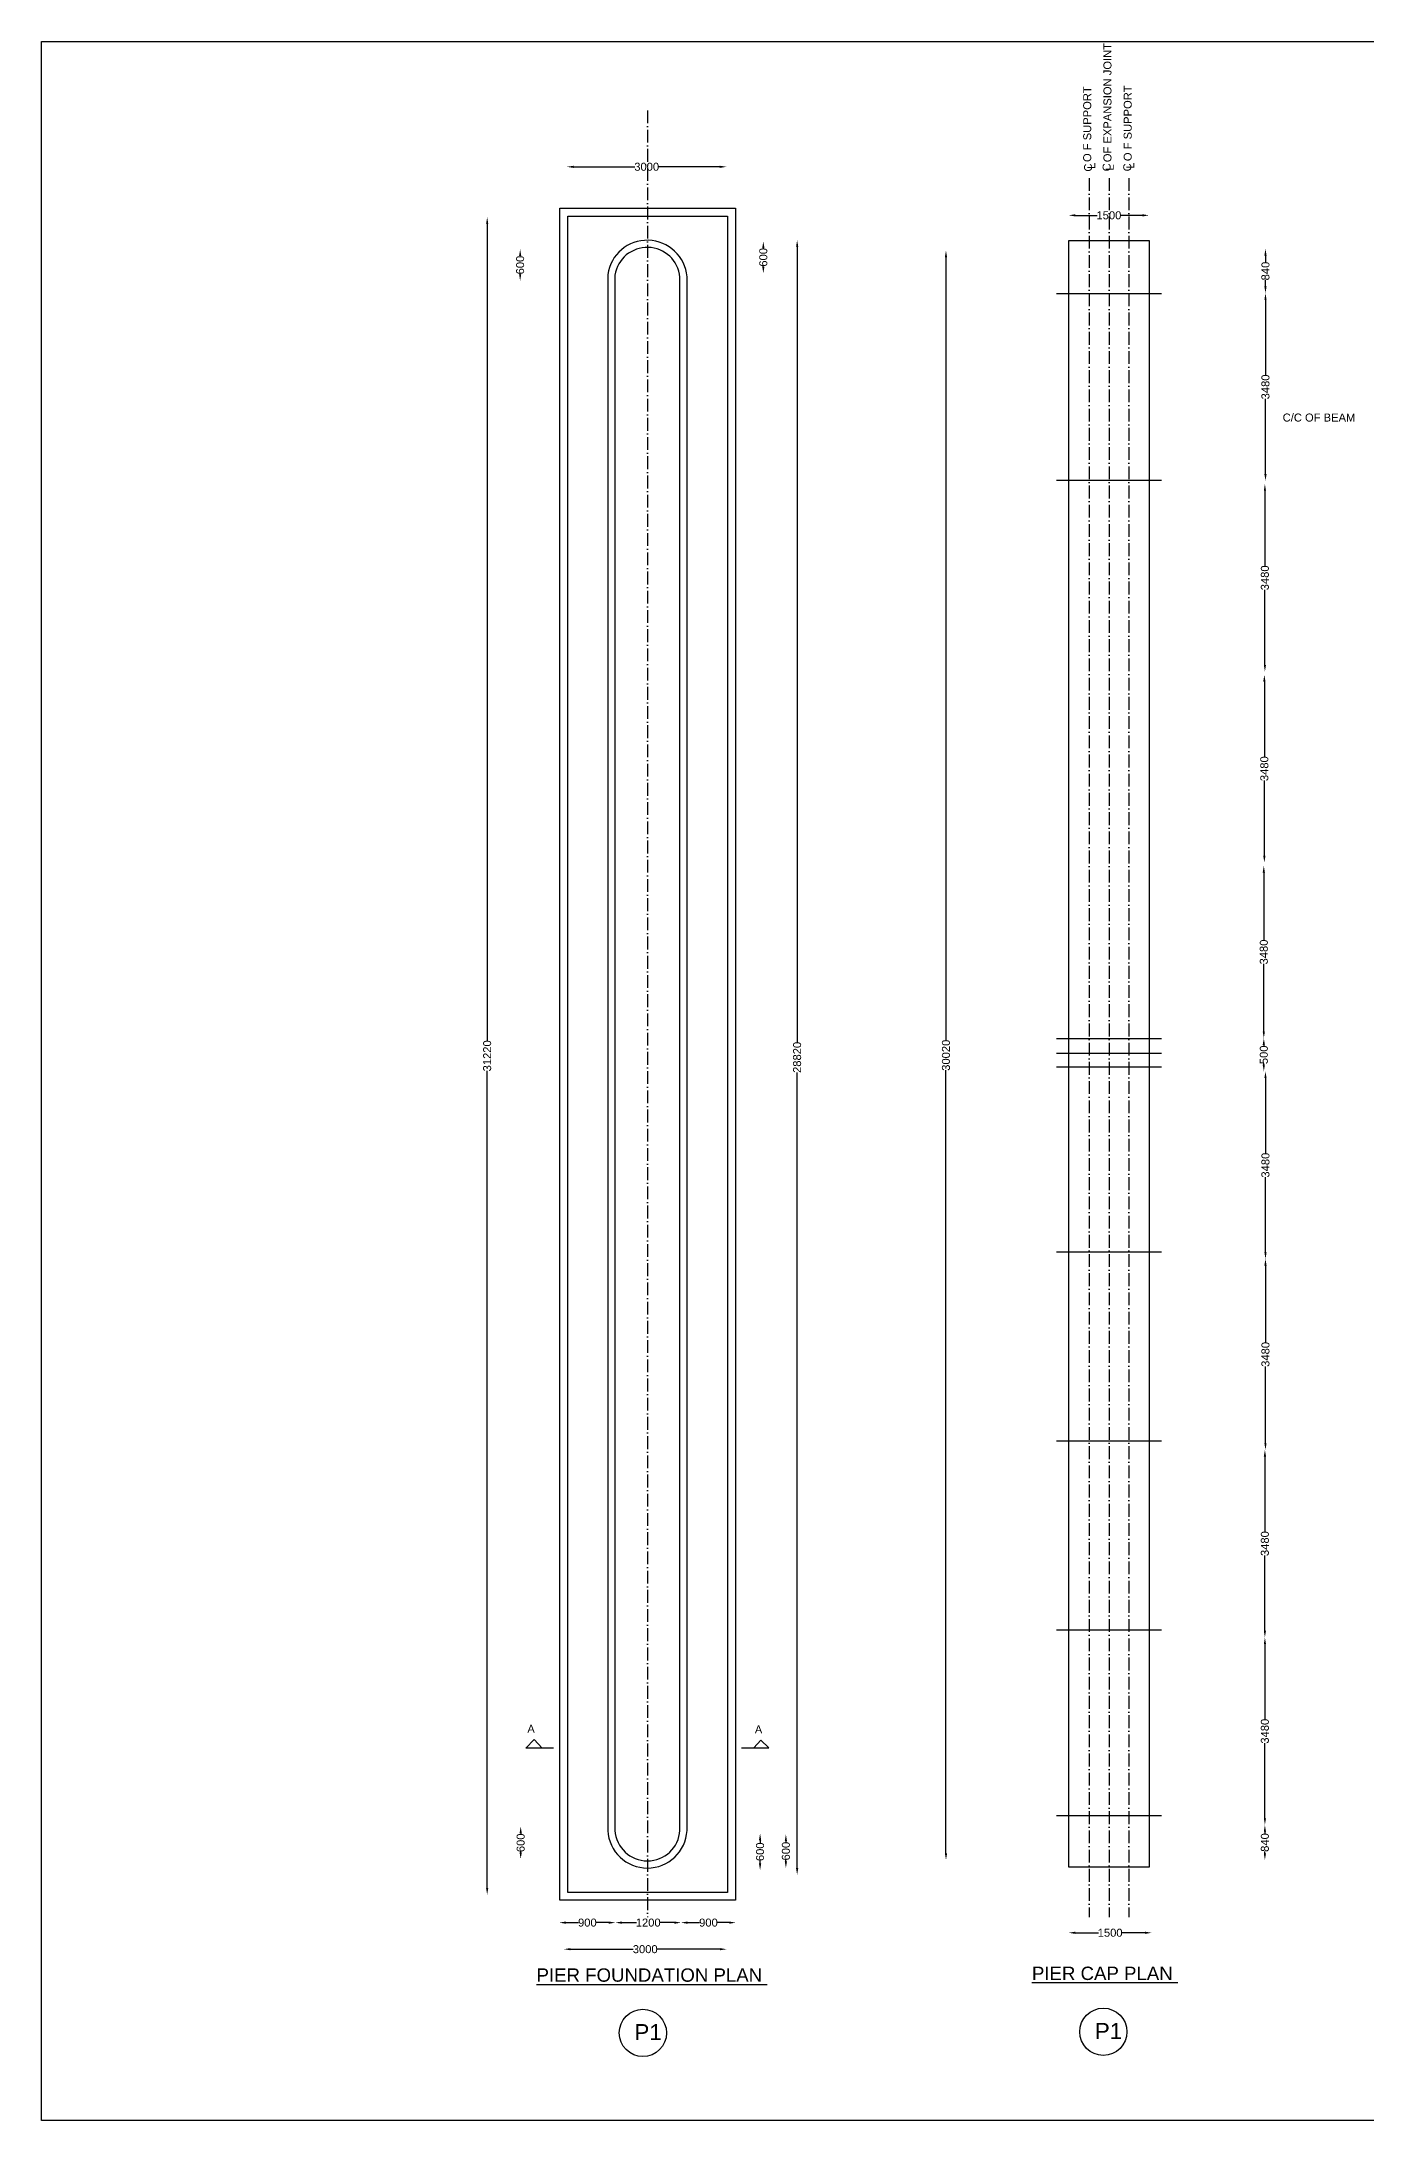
# Model space of a CAD drawing. Header units: millimetres. Extents: x 5124 to 2751694, y 2311 to 44877253.
# Drawn here: x 2696235 to 2721078, y 44838265 to 44877228 of the extents above; entities that cross this region are included whole.
import ezdxf

# ---------------------------------------------------------------- set-up
doc = ezdxf.new("R2010")
doc.units = ezdxf.units.MM
doc.header["$MEASUREMENT"] = 0
doc.linetypes.add('ACAD_ISO10W100', pattern=[18, 12, -3, 0, -3])
doc.layers.add('DRAWING', color=2, linetype='Continuous')
doc.layers.add('TEXT', color=7, linetype='Continuous')
doc.styles.get("Standard").update_dxf_attribs({"font": 'arial.ttf', "height": 150})
doc.dimstyles.get("Standard").update_dxf_attribs({"dimtxt": 150, "dimasz": 125, "dimexe": 0.18, "dimexo": 0.0625, "dimgap": 0.09, "dimtad": 0, "dimdec": 0, "dimzin": 0, "dimdsep": 46, "dimtxsty": 'Standard', "dimcen": 0.09, "dimse1": 1, "dimse2": 1, "dimadec": 0, "dimazin": 0, "dimtfac": 1, "dimtdec": 0, "dimtofl": 0, "dimtmove": 0, "dimatfit": 3, "dimfxl": 1, "dimtolj": 1, "dimtzin": 0, "dimarcsym": 0})

# ---------------------------------------------------------------- blocks, each defined once
blk = doc.blocks.new('*D4')
at = {"layer": 'Defpoints', "color": 0, "transparency": 16777216}
for p in [(2706086, 44874895), (2709077, 44874881), (2709077, 44874881)]:
    blk.add_point(p, dxfattribs=at)
at = {"layer": 'TEXT', "color": 0, "lineweight": -2, "transparency": 16777216}
for p, q in [((2706211, 44874881), (2707358, 44874881)), ((2708952, 44874881), (2707805, 44874881))]:
    blk.add_line(p, q, dxfattribs=at)
at = {"layer": 'TEXT', "color": 0, "transparency": 16777216}
for points in [[(2706211, 44874901), (2706211, 44874860), (2706086, 44874881)], [(2708952, 44874901), (2708952, 44874860), (2709077, 44874881)]]:
    blk.add_solid(points, dxfattribs=at)
at = {"layer": 'TEXT', "color": 0, "transparency": 16777216, "insert": (2707582, 44874881), "char_height": 150, "attachment_point": 5}
blk.add_mtext('\\A1;3000', dxfattribs=at)
blk = doc.blocks.new('*D5')
at = {"layer": 'Defpoints', "color": 0, "transparency": 16777216}
for p in [(2704660, 44873939), (2704591, 44842496), (2704660, 44842496)]:
    blk.add_point(p, dxfattribs=at)
at = {"layer": 'TEXT', "color": 0, "lineweight": -2, "transparency": 16777216}
for p, q in [((2704591, 44873814), (2704591, 44858500)), ((2704591, 44842621), (2704591, 44857936))]:
    blk.add_line(p, q, dxfattribs=at)
at = {"layer": 'TEXT', "color": 0, "transparency": 16777216}
for points in [[(2704570, 44873814), (2704611, 44873814), (2704591, 44873939)], [(2704570, 44842621), (2704611, 44842621), (2704591, 44842496)]]:
    blk.add_solid(points, dxfattribs=at)
at = {"layer": 'TEXT', "color": 0, "transparency": 16777216, "insert": (2704591, 44858218), "char_height": 150, "attachment_point": 5, "rotation": 90}
blk.add_mtext('\\A1;31220', dxfattribs=at)
blk = doc.blocks.new('*D6')
at = {"layer": 'Defpoints', "color": 0, "transparency": 16777216}
for p in [(2705182, 44873334), (2705182, 44872743), (2705209, 44872743)]:
    blk.add_point(p, dxfattribs=at)
at = {"layer": 'TEXT', "color": 0, "lineweight": -2, "transparency": 16777216}
for p, q in [((2705209, 44873209), (2705209, 44873204)), ((2705209, 44872868), (2705209, 44872873))]:
    blk.add_line(p, q, dxfattribs=at)
at = {"layer": 'TEXT', "color": 0, "transparency": 16777216}
for points in [[(2705189, 44873209), (2705230, 44873209), (2705209, 44873334)], [(2705189, 44872868), (2705230, 44872868), (2705209, 44872743)]]:
    blk.add_solid(points, dxfattribs=at)
at = {"layer": 'TEXT', "color": 0, "transparency": 16777216, "insert": (2705209, 44873039), "char_height": 150, "attachment_point": 5, "rotation": 90}
blk.add_mtext('\\A1;600', dxfattribs=at)
blk = doc.blocks.new('*D7')
at = {"layer": 'Defpoints', "color": 0, "transparency": 16777216}
for p in [(2709721, 44873482), (2709721, 44872886), (2709769, 44872886)]:
    blk.add_point(p, dxfattribs=at)
at = {"layer": 'TEXT', "color": 0, "lineweight": -2, "transparency": 16777216}
for p, q in [((2709769, 44873357), (2709769, 44873350)), ((2709769, 44873011), (2709769, 44873018))]:
    blk.add_line(p, q, dxfattribs=at)
at = {"layer": 'TEXT', "color": 0, "transparency": 16777216}
for points in [[(2709748, 44873357), (2709790, 44873357), (2709769, 44873482)], [(2709748, 44873011), (2709790, 44873011), (2709769, 44872886)]]:
    blk.add_solid(points, dxfattribs=at)
at = {"layer": 'TEXT', "color": 0, "transparency": 16777216, "insert": (2709769, 44873184), "char_height": 150, "attachment_point": 5, "rotation": 90}
blk.add_mtext('\\A1;600', dxfattribs=at)
blk = doc.blocks.new('*D8')
at = {"layer": 'Defpoints', "color": 0, "transparency": 16777216}
for p in [(2710243, 44873508), (2710243, 44842870), (2710403, 44842870)]:
    blk.add_point(p, dxfattribs=at)
at = {"layer": 'TEXT', "color": 0, "lineweight": -2, "transparency": 16777216}
for p, q in [((2710403, 44873383), (2710403, 44858472)), ((2710403, 44842995), (2710403, 44857906))]:
    blk.add_line(p, q, dxfattribs=at)
at = {"layer": 'TEXT', "color": 0, "transparency": 16777216}
for points in [[(2710382, 44873383), (2710424, 44873383), (2710403, 44873508)], [(2710382, 44842995), (2710424, 44842995), (2710403, 44842870)]]:
    blk.add_solid(points, dxfattribs=at)
at = {"layer": 'TEXT', "color": 0, "transparency": 16777216, "insert": (2710403, 44858189), "char_height": 150, "attachment_point": 5, "rotation": 90}
blk.add_mtext('\\A1;28820', dxfattribs=at)
blk = doc.blocks.new('*D9')
at = {"layer": 'Defpoints', "color": 0, "transparency": 16777216}
for p in [(2710192, 44843629), (2710243, 44843629), (2710243, 44842994)]:
    blk.add_point(p, dxfattribs=at)
at = {"layer": 'TEXT', "color": 0, "lineweight": -2, "transparency": 16777216}
for p, q in [((2710192, 44843504), (2710192, 44843477)), ((2710192, 44843119), (2710192, 44843146))]:
    blk.add_line(p, q, dxfattribs=at)
at = {"layer": 'TEXT', "color": 0, "transparency": 16777216}
for points in [[(2710171, 44843504), (2710213, 44843504), (2710192, 44843629)], [(2710171, 44843119), (2710213, 44843119), (2710192, 44842994)]]:
    blk.add_solid(points, dxfattribs=at)
at = {"layer": 'TEXT', "color": 0, "transparency": 16777216, "insert": (2710192, 44843312), "char_height": 150, "attachment_point": 5, "rotation": 90}
blk.add_mtext('\\A1;600', dxfattribs=at)
blk = doc.blocks.new('*D10')
at = {"layer": 'Defpoints', "color": 0, "transparency": 16777216}
for p in [(2705943, 44841976), (2706994, 44841976), (2706994, 44841972)]:
    blk.add_point(p, dxfattribs=at)
at = {"layer": 'TEXT', "color": 0, "lineweight": -2, "transparency": 16777216}
for p, q in [((2706068, 44841972), (2706303, 44841972)), ((2706869, 44841972), (2706634, 44841972))]:
    blk.add_line(p, q, dxfattribs=at)
at = {"layer": 'TEXT', "color": 0, "transparency": 16777216}
for points in [[(2706068, 44841993), (2706068, 44841951), (2705943, 44841972)], [(2706869, 44841993), (2706869, 44841951), (2706994, 44841972)]]:
    blk.add_solid(points, dxfattribs=at)
at = {"layer": 'TEXT', "color": 0, "transparency": 16777216, "insert": (2706469, 44841972), "char_height": 150, "attachment_point": 5}
blk.add_mtext('\\A1;900', dxfattribs=at)
blk = doc.blocks.new('*D11')
at = {"layer": 'Defpoints', "color": 0, "transparency": 16777216}
for p in [(2706994, 44841972), (2708225, 44841972), (2708225, 44841972)]:
    blk.add_point(p, dxfattribs=at)
at = {"layer": 'TEXT', "color": 0, "lineweight": -2, "transparency": 16777216}
for p, q in [((2707119, 44841972), (2707393, 44841972)), ((2708100, 44841972), (2707826, 44841972))]:
    blk.add_line(p, q, dxfattribs=at)
at = {"layer": 'TEXT', "color": 0, "transparency": 16777216}
for points in [[(2707119, 44841993), (2707119, 44841951), (2706994, 44841972)], [(2708100, 44841993), (2708100, 44841951), (2708225, 44841972)]]:
    blk.add_solid(points, dxfattribs=at)
at = {"layer": 'TEXT', "color": 0, "transparency": 16777216, "insert": (2707610, 44841972), "char_height": 150, "attachment_point": 5}
blk.add_mtext('\\A1;1200', dxfattribs=at)
blk = doc.blocks.new('*D12')
at = {"layer": 'Defpoints', "color": 0, "transparency": 16777216}
for p in [(2708225, 44841972), (2709255, 44841972), (2709255, 44841972)]:
    blk.add_point(p, dxfattribs=at)
at = {"layer": 'TEXT', "color": 0, "lineweight": -2, "transparency": 16777216}
for p, q in [((2708350, 44841972), (2708574, 44841972)), ((2709130, 44841972), (2708905, 44841972))]:
    blk.add_line(p, q, dxfattribs=at)
at = {"layer": 'TEXT', "color": 0, "transparency": 16777216}
for points in [[(2708350, 44841993), (2708350, 44841951), (2708225, 44841972)], [(2709130, 44841993), (2709130, 44841951), (2709255, 44841972)]]:
    blk.add_solid(points, dxfattribs=at)
at = {"layer": 'TEXT', "color": 0, "transparency": 16777216, "insert": (2708740, 44841972), "char_height": 150, "attachment_point": 5}
blk.add_mtext('\\A1;900', dxfattribs=at)
blk = doc.blocks.new('*D13')
at = {"layer": 'Defpoints', "color": 0, "transparency": 16777216}
for p in [(2706027, 44841498), (2709082, 44841498), (2709082, 44841474)]:
    blk.add_point(p, dxfattribs=at)
at = {"layer": 'TEXT', "color": 0, "lineweight": -2, "transparency": 16777216}
for p, q in [((2706152, 44841474), (2707331, 44841474)), ((2708957, 44841474), (2707778, 44841474))]:
    blk.add_line(p, q, dxfattribs=at)
at = {"layer": 'TEXT', "color": 0, "transparency": 16777216}
for points in [[(2706152, 44841495), (2706152, 44841454), (2706027, 44841474)], [(2708957, 44841495), (2708957, 44841454), (2709082, 44841474)]]:
    blk.add_solid(points, dxfattribs=at)
at = {"layer": 'TEXT', "color": 0, "transparency": 16777216, "insert": (2707554, 44841474), "char_height": 150, "attachment_point": 5}
blk.add_mtext('\\A1;3000', dxfattribs=at)
blk = doc.blocks.new('*D14')
at = {"layer": 'Defpoints', "color": 0, "transparency": 16777216}
for p in [(2709708, 44843642), (2709726, 44843642), (2709726, 44842957)]:
    blk.add_point(p, dxfattribs=at)
at = {"layer": 'TEXT', "color": 0, "lineweight": -2, "transparency": 16777216}
for p, q in [((2709708, 44843517), (2709708, 44843465)), ((2709708, 44843082), (2709708, 44843134))]:
    blk.add_line(p, q, dxfattribs=at)
at = {"layer": 'TEXT', "color": 0, "transparency": 16777216}
for points in [[(2709687, 44843517), (2709729, 44843517), (2709708, 44843642)], [(2709687, 44843082), (2709729, 44843082), (2709708, 44842957)]]:
    blk.add_solid(points, dxfattribs=at)
at = {"layer": 'TEXT', "color": 0, "transparency": 16777216, "insert": (2709708, 44843300), "char_height": 150, "attachment_point": 5, "rotation": 90}
blk.add_mtext('\\A1;600', dxfattribs=at)
blk = doc.blocks.new('*D15')
at = {"layer": 'Defpoints', "color": 0, "transparency": 16777216}
for p in [(2705178, 44843772), (2705219, 44843772), (2705178, 44843164)]:
    blk.add_point(p, dxfattribs=at)
at = {"layer": 'TEXT', "color": 0, "lineweight": -2, "transparency": 16777216}
for p, q in [((2705219, 44843647), (2705219, 44843634)), ((2705219, 44843289), (2705219, 44843302))]:
    blk.add_line(p, q, dxfattribs=at)
at = {"layer": 'TEXT', "color": 0, "transparency": 16777216}
for points in [[(2705198, 44843647), (2705240, 44843647), (2705219, 44843772)], [(2705198, 44843289), (2705240, 44843289), (2705219, 44843164)]]:
    blk.add_solid(points, dxfattribs=at)
at = {"layer": 'TEXT', "color": 0, "transparency": 16777216, "insert": (2705219, 44843468), "char_height": 150, "attachment_point": 5, "rotation": 90}
blk.add_mtext('\\A1;600', dxfattribs=at)
blk = doc.blocks.new('*D16')
at = {"layer": 'Defpoints', "color": 0, "transparency": 16777216}
for p in [(2719177, 44873342), (2719177, 44872513), (2719185, 44872513)]:
    blk.add_point(p, dxfattribs=at)
at = {"layer": 'TEXT', "color": 0, "lineweight": -2, "transparency": 16777216}
for p, q in [((2719185, 44873217), (2719185, 44873093)), ((2719185, 44872638), (2719185, 44872762))]:
    blk.add_line(p, q, dxfattribs=at)
at = {"layer": 'TEXT', "color": 0, "transparency": 16777216}
for points in [[(2719164, 44873217), (2719206, 44873217), (2719185, 44873342)], [(2719164, 44872638), (2719206, 44872638), (2719185, 44872513)]]:
    blk.add_solid(points, dxfattribs=at)
at = {"layer": 'TEXT', "color": 0, "transparency": 16777216, "insert": (2719185, 44872927), "char_height": 150, "attachment_point": 5, "rotation": 90}
blk.add_mtext('\\A1;840', dxfattribs=at)
blk = doc.blocks.new('*D17')
at = {"layer": 'Defpoints', "color": 0, "transparency": 16777216}
for p in [(2719185, 44872513), (2719185, 44868998), (2719185, 44868998)]:
    blk.add_point(p, dxfattribs=at)
at = {"layer": 'TEXT', "color": 0, "lineweight": -2, "transparency": 16777216}
for p, q in [((2719185, 44872388), (2719185, 44870979)), ((2719185, 44869123), (2719185, 44870531))]:
    blk.add_line(p, q, dxfattribs=at)
at = {"layer": 'TEXT', "color": 0, "transparency": 16777216}
for points in [[(2719164, 44872388), (2719206, 44872388), (2719185, 44872513)], [(2719164, 44869123), (2719206, 44869123), (2719185, 44868998)]]:
    blk.add_solid(points, dxfattribs=at)
at = {"layer": 'TEXT', "color": 0, "transparency": 16777216, "insert": (2719185, 44870755), "char_height": 150, "attachment_point": 5, "rotation": 90}
blk.add_mtext('\\A1;3480', dxfattribs=at)
blk = doc.blocks.new('*D18')
at = {"layer": 'Defpoints', "color": 0, "transparency": 16777216}
for p in [(2719174, 44868935), (2719174, 44865420), (2719174, 44865420)]:
    blk.add_point(p, dxfattribs=at)
at = {"layer": 'TEXT', "color": 0, "lineweight": -2, "transparency": 16777216}
for p, q in [((2719174, 44868810), (2719174, 44867401)), ((2719174, 44865545), (2719174, 44866954))]:
    blk.add_line(p, q, dxfattribs=at)
at = {"layer": 'TEXT', "color": 0, "transparency": 16777216}
for points in [[(2719154, 44868810), (2719195, 44868810), (2719174, 44868935)], [(2719154, 44865545), (2719195, 44865545), (2719174, 44865420)]]:
    blk.add_solid(points, dxfattribs=at)
at = {"layer": 'TEXT', "color": 0, "transparency": 16777216, "insert": (2719174, 44867177), "char_height": 150, "attachment_point": 5, "rotation": 90}
blk.add_mtext('\\A1;3480', dxfattribs=at)
blk = doc.blocks.new('*D19')
at = {"layer": 'Defpoints', "color": 0, "transparency": 16777216}
for p in [(2719164, 44865357), (2719164, 44861842), (2719164, 44861842)]:
    blk.add_point(p, dxfattribs=at)
at = {"layer": 'TEXT', "color": 0, "lineweight": -2, "transparency": 16777216}
for p, q in [((2719164, 44865232), (2719164, 44863823)), ((2719164, 44861967), (2719164, 44863376))]:
    blk.add_line(p, q, dxfattribs=at)
at = {"layer": 'TEXT', "color": 0, "transparency": 16777216}
for points in [[(2719143, 44865232), (2719185, 44865232), (2719164, 44865357)], [(2719143, 44861967), (2719185, 44861967), (2719164, 44861842)]]:
    blk.add_solid(points, dxfattribs=at)
at = {"layer": 'TEXT', "color": 0, "transparency": 16777216, "insert": (2719164, 44863600), "char_height": 150, "attachment_point": 5, "rotation": 90}
blk.add_mtext('\\A1;3480', dxfattribs=at)
blk = doc.blocks.new('*D20')
at = {"layer": 'Defpoints', "color": 0, "transparency": 16777216}
for p in [(2719154, 44861779), (2719154, 44858548), (2719154, 44858548)]:
    blk.add_point(p, dxfattribs=at)
at = {"layer": 'TEXT', "color": 0, "lineweight": -2, "transparency": 16777216}
for p, q in [((2719154, 44861654), (2719154, 44860388)), ((2719154, 44858673), (2719154, 44859940))]:
    blk.add_line(p, q, dxfattribs=at)
at = {"layer": 'TEXT', "color": 0, "transparency": 16777216}
for points in [[(2719133, 44861654), (2719174, 44861654), (2719154, 44861779)], [(2719133, 44858673), (2719174, 44858673), (2719154, 44858548)]]:
    blk.add_solid(points, dxfattribs=at)
at = {"layer": 'TEXT', "color": 0, "transparency": 16777216, "insert": (2719154, 44860164), "char_height": 150, "attachment_point": 5, "rotation": 90}
blk.add_mtext('\\A1;3480', dxfattribs=at)
blk = doc.blocks.new('*D21')
at = {"layer": 'Defpoints', "color": 0, "transparency": 16777216}
for p in [(2719185, 44857926), (2719185, 44854411), (2719185, 44854411)]:
    blk.add_point(p, dxfattribs=at)
at = {"layer": 'TEXT', "color": 0, "lineweight": -2, "transparency": 16777216}
for p, q in [((2719185, 44857801), (2719185, 44856392)), ((2719185, 44854536), (2719185, 44855945))]:
    blk.add_line(p, q, dxfattribs=at)
at = {"layer": 'TEXT', "color": 0, "transparency": 16777216}
for points in [[(2719164, 44857801), (2719206, 44857801), (2719185, 44857926)], [(2719164, 44854536), (2719206, 44854536), (2719185, 44854411)]]:
    blk.add_solid(points, dxfattribs=at)
at = {"layer": 'TEXT', "color": 0, "transparency": 16777216, "insert": (2719185, 44856169), "char_height": 150, "attachment_point": 5, "rotation": 90}
blk.add_mtext('\\A1;3480', dxfattribs=at)
blk = doc.blocks.new('*D22')
at = {"layer": 'Defpoints', "color": 0, "transparency": 16777216}
for p in [(2719185, 44854411), (2719174, 44850833), (2719185, 44850833)]:
    blk.add_point(p, dxfattribs=at)
at = {"layer": 'TEXT', "color": 0, "lineweight": -2, "transparency": 16777216}
for p, q in [((2719185, 44854286), (2719185, 44852846)), ((2719185, 44850958), (2719185, 44852398))]:
    blk.add_line(p, q, dxfattribs=at)
at = {"layer": 'TEXT', "color": 0, "transparency": 16777216}
for points in [[(2719164, 44854286), (2719206, 44854286), (2719185, 44854411)], [(2719164, 44850958), (2719206, 44850958), (2719185, 44850833)]]:
    blk.add_solid(points, dxfattribs=at)
at = {"layer": 'TEXT', "color": 0, "transparency": 16777216, "insert": (2719185, 44852622), "char_height": 150, "attachment_point": 5, "rotation": 90}
blk.add_mtext('\\A1;3480', dxfattribs=at)
blk = doc.blocks.new('*D23')
at = {"layer": 'Defpoints', "color": 0, "transparency": 16777216}
for p in [(2719174, 44850833), (2719174, 44847318), (2719174, 44847318)]:
    blk.add_point(p, dxfattribs=at)
at = {"layer": 'TEXT', "color": 0, "lineweight": -2, "transparency": 16777216}
for p, q in [((2719174, 44850708), (2719174, 44849299)), ((2719174, 44847443), (2719174, 44848852))]:
    blk.add_line(p, q, dxfattribs=at)
at = {"layer": 'TEXT', "color": 0, "transparency": 16777216}
for points in [[(2719154, 44850708), (2719195, 44850708), (2719174, 44850833)], [(2719154, 44847443), (2719195, 44847443), (2719174, 44847318)]]:
    blk.add_solid(points, dxfattribs=at)
at = {"layer": 'TEXT', "color": 0, "transparency": 16777216, "insert": (2719174, 44849076), "char_height": 150, "attachment_point": 5, "rotation": 90}
blk.add_mtext('\\A1;3480', dxfattribs=at)
blk = doc.blocks.new('*D24')
at = {"layer": 'Defpoints', "color": 0, "transparency": 16777216}
for p in [(2719174, 44847318), (2719174, 44843803), (2719174, 44843803)]:
    blk.add_point(p, dxfattribs=at)
at = {"layer": 'TEXT', "color": 0, "lineweight": -2, "transparency": 16777216}
for p, q in [((2719174, 44847193), (2719174, 44845784)), ((2719174, 44843928), (2719174, 44845337))]:
    blk.add_line(p, q, dxfattribs=at)
at = {"layer": 'TEXT', "color": 0, "transparency": 16777216}
for points in [[(2719154, 44847193), (2719195, 44847193), (2719174, 44847318)], [(2719154, 44843928), (2719195, 44843928), (2719174, 44843803)]]:
    blk.add_solid(points, dxfattribs=at)
at = {"layer": 'TEXT', "color": 0, "transparency": 16777216, "insert": (2719174, 44845560), "char_height": 150, "attachment_point": 5, "rotation": 90}
blk.add_mtext('\\A1;3480', dxfattribs=at)
blk = doc.blocks.new('*D25')
at = {"layer": 'Defpoints', "color": 0, "transparency": 16777216}
for p in [(2719154, 44858548), (2719154, 44857926), (2719185, 44857926)]:
    blk.add_point(p, dxfattribs=at)
at = {"layer": 'TEXT', "color": 0, "lineweight": -2, "transparency": 16777216}
for p, q in [((2719154, 44858423), (2719154, 44858403)), ((2719154, 44858051), (2719154, 44858072))]:
    blk.add_line(p, q, dxfattribs=at)
at = {"layer": 'TEXT', "color": 0, "transparency": 16777216}
for points in [[(2719133, 44858423), (2719174, 44858423), (2719154, 44858548)], [(2719133, 44858051), (2719174, 44858051), (2719154, 44857926)]]:
    blk.add_solid(points, dxfattribs=at)
at = {"layer": 'TEXT', "color": 0, "transparency": 16777216, "insert": (2719154, 44858237), "char_height": 150, "attachment_point": 5, "rotation": 90}
blk.add_mtext('\\A1;500', dxfattribs=at)
blk = doc.blocks.new('*D26')
at = {"layer": 'Defpoints', "color": 0, "transparency": 16777216}
for p in [(2719174, 44843803), (2719174, 44843145), (2719174, 44843145)]:
    blk.add_point(p, dxfattribs=at)
at = {"layer": 'TEXT', "color": 0, "lineweight": -2, "transparency": 16777216}
for p, q in [((2719174, 44843678), (2719174, 44843639)), ((2719174, 44843270), (2719174, 44843308))]:
    blk.add_line(p, q, dxfattribs=at)
at = {"layer": 'TEXT', "color": 0, "transparency": 16777216}
for points in [[(2719154, 44843678), (2719195, 44843678), (2719174, 44843803)], [(2719154, 44843270), (2719195, 44843270), (2719174, 44843145)]]:
    blk.add_solid(points, dxfattribs=at)
at = {"layer": 'TEXT', "color": 0, "transparency": 16777216, "insert": (2719174, 44843474), "char_height": 150, "attachment_point": 5, "rotation": 90}
blk.add_mtext('\\A1;840', dxfattribs=at)
blk = doc.blocks.new('*D51')
at = {"layer": 'Defpoints', "color": 0, "transparency": 16777216}
for p in [(2715493, 44841716), (2717051, 44841782), (2717051, 44841716)]:
    blk.add_point(p, dxfattribs=at)
at = {"layer": 'TEXT', "color": 0, "lineweight": -2, "transparency": 16777216}
for p, q in [((2715618, 44841782), (2716055, 44841782)), ((2716926, 44841782), (2716489, 44841782))]:
    blk.add_line(p, q, dxfattribs=at)
at = {"layer": 'TEXT', "color": 0, "transparency": 16777216}
for points in [[(2715618, 44841803), (2715618, 44841761), (2715493, 44841782)], [(2716926, 44841803), (2716926, 44841761), (2717051, 44841782)]]:
    blk.add_solid(points, dxfattribs=at)
at = {"layer": 'TEXT', "color": 0, "transparency": 16777216, "insert": (2716272, 44841782), "char_height": 150, "attachment_point": 5}
blk.add_mtext('\\A1;1500', dxfattribs=at)
blk = doc.blocks.new('*D52')
at = {"layer": 'Defpoints', "color": 0, "transparency": 16777216}
for p in [(2713194, 44873311), (2713210, 44873311), (2713210, 44843146)]:
    blk.add_point(p, dxfattribs=at)
at = {"layer": 'TEXT', "color": 0, "lineweight": -2, "transparency": 16777216}
for p, q in [((2713194, 44873186), (2713194, 44858511)), ((2713194, 44843271), (2713194, 44857947))]:
    blk.add_line(p, q, dxfattribs=at)
at = {"layer": 'TEXT', "color": 0, "transparency": 16777216}
for points in [[(2713173, 44873186), (2713215, 44873186), (2713194, 44873311)], [(2713173, 44843271), (2713215, 44843271), (2713194, 44843146)]]:
    blk.add_solid(points, dxfattribs=at)
at = {"layer": 'TEXT', "color": 0, "transparency": 16777216, "insert": (2713194, 44858229), "char_height": 150, "attachment_point": 5, "rotation": 90}
blk.add_mtext('\\A1;30020', dxfattribs=at)
blk = doc.blocks.new('*D56')
at = {"layer": 'Defpoints', "color": 0, "transparency": 16777216}
for p in [(2717002, 44873971), (2715496, 44873500), (2717002, 44873500)]:
    blk.add_point(p, dxfattribs=at)
at = {"layer": 'TEXT', "color": 0, "lineweight": -2, "transparency": 16777216}
for p, q in [((2715621, 44873971), (2716032, 44873971)), ((2716877, 44873971), (2716466, 44873971))]:
    blk.add_line(p, q, dxfattribs=at)
at = {"layer": 'TEXT', "color": 0, "transparency": 16777216}
for points in [[(2715621, 44873992), (2715621, 44873950), (2715496, 44873971)], [(2716877, 44873992), (2716877, 44873950), (2717002, 44873971)]]:
    blk.add_solid(points, dxfattribs=at)
at = {"layer": 'TEXT', "color": 0, "transparency": 16777216, "insert": (2716249, 44873971), "char_height": 150, "attachment_point": 5}
blk.add_mtext('\\A1;1500', dxfattribs=at)

msp = doc.modelspace()

# ---------------------------------------------------------------- linework, layer by layer
at = {"layer": 'DRAWING', "color": 0}
for points in [[(2696234.7, 44877227.9), (2751613.3, 44877227.9), (2751613.3, 44838265), (2696234.7, 44838265)], [(2705954.8, 44874104.1), (2709244.7, 44874104.1), (2709244.7, 44842392.1), (2705954.8, 44842392.1)], [(2706100.7, 44873958.2), (2709098.8, 44873958.2), (2709098.8, 44842538), (2706100.7, 44842538)], [(2715495.8, 44873500.4), (2717002.3, 44873500.4), (2717002.3, 44843009.7), (2715495.8, 44843009.7)]]:
    msp.add_lwpolyline(points, close=True, dxfattribs=at)
at = {"layer": 'DRAWING', "color": 0, "linetype": 'ACAD_ISO10W100', "ltscale": 20}
for points in [[(2707594.1, 44875936.1), (2707594.1, 44842077.7)], [(2715875.8, 44874667.8), (2715875.8, 44842072.3)], [(2716255.3, 44874667.8), (2716255.3, 44842072.3)], [(2716624.4, 44874667.8), (2716624.4, 44842072.3)]]:
    msp.add_lwpolyline(points, dxfattribs=at)
at = {"layer": 'DRAWING', "color": 0}
msp.add_lwpolyline([(2706851.5, 44872859.9), (2706851.5, 44843697.7, 0.9450955), (2708339.1, 44843697.7), (2708339.1, 44872820.9, 0.8916418), (2706851.5, 44872859.9, 1.0537753)], format="xyb", dxfattribs=at)
msp.add_lwpolyline([(2706985.5, 44872850), (2706985.5, 44843701.7, 0.9395406), (2708205.1, 44843701.7), (2708205.1, 44872814.7, 0.8810423)], format="xyb", close=True, dxfattribs=at)
at = {"layer": 'TEXT', "color": 0}
for points in [[(2715265.6, 44872508.3), (2717234.3, 44872508.3)], [(2715265.6, 44869007.8), (2717234.3, 44869007.8)], [(2715265.6, 44858539.9), (2717234.3, 44858539.9)], [(2715265.6, 44858266.8), (2717234.3, 44858266.8)], [(2715265.6, 44858014.8), (2717234.3, 44858014.8)], [(2715265.6, 44854545.6), (2717234.3, 44854545.6)], [(2715265.6, 44851000.8), (2717234.3, 44851000.8)], [(2715265.6, 44847460.3), (2717234.3, 44847460.3)], [(2705831.5, 44845241.3), (2705314.7, 44845241.3), (2705470.6, 44845401.6), (2705622.1, 44845241.3)], [(2709362.6, 44845249.2), (2709871.7, 44845249.2), (2709722.9, 44845394.7), (2709591.3, 44845249.2)], [(2715265.6, 44843982.7), (2717234.3, 44843982.7)]]:
    msp.add_lwpolyline(points, dxfattribs=at)
for centre in [(2707510.2, 44839905.2), (2716144.5, 44839926.6)]:
    msp.add_circle(centre, 442.7, dxfattribs=at)

# ---------------------------------------------------------------- texts
for s, p in [('OF EXPANSION JOINT ', (2716296.7, 44874967)), ('  O F SUPPORT ', (2715917.4, 44874853.7)), ('  O F SUPPORT ', (2716676.4, 44874870.5)), ('C', (2715934, 44874790.2)), ('L ', (2715991.8, 44874840.9)), ('C', (2716280.8, 44874795.1)), ('L ', (2716339.4, 44874811.6)), ('C', (2716668.5, 44874794.4)), ('L ', (2716726.4, 44874845.1))]:
    msp.add_text(s, height=150, rotation=90, dxfattribs=at).set_placement(p)
for s, height, p in [('C/C OF BEAM', 150, (2719507.6, 44870106.2)), ('A', 150, (2705343.9, 44845529.7)), ('A', 150, (2709609.5, 44845518.6)), ('%%UPIER FOUNDATION PLAN ', 250, (2705516.5, 44840864.6)), ('%%UPIER CAP PLAN ', 250, (2714805.7, 44840897)), ('P1', 300, (2707351.5, 44839770.1)), ('P1', 300, (2715985.8, 44839791.5))]:
    msp.add_text(s, height=height, dxfattribs=at).set_placement(p)

# ---------------------------------------------------------------- dimensions: what is measured, and where the dimension line sits
for base, p1, p2, text, picture, middle in [((2709076.9, 44874880.6), (2706086.2, 44874895.1), (2709076.9, 44874880.6), '3000', '*D4', (2707581.6, 44874880.6)), ((2706994, 44841972), (2705943.4, 44841976.2), (2706994, 44841976.2), '900', '*D10', (2706468.7, 44841972)), ((2708225.2, 44841972), (2706994, 44841972), (2708225.2, 44841972), '1200', '*D11', (2707609.6, 44841972)), ((2709254.7, 44841972), (2708225.2, 44841972), (2709254.7, 44841972), '900', '*D12', (2708739.9, 44841972)), ((2709082, 44841474.4), (2706026.8, 44841498.2), (2709082, 44841498.2), '3000', '*D13', (2707554.4, 44841474.4)), ((2717051.2, 44841781.7), (2715492.9, 44841716.1), (2717051.2, 44841716.1), '1500', '*D51', (2716272.1, 44841781.7))]:
    dim = msp.add_linear_dim(base=base, p1=p1, p2=p2, text=text, dimstyle='Standard', dxfattribs=at)
    dim.commit()
    dim.dimension.update_dxf_attribs({"geometry": picture, "text_midpoint": middle})
for base, p1, p2, text, picture, middle in [((2704590.6, 44842496.3), (2704659.7, 44873939.4), (2704659.7, 44842496.3), '31220', '*D5', (2704590.6, 44858217.9)), ((2710403.2, 44842869.6), (2710243.4, 44873508.2), (2710243.4, 44842869.6), '28820', '*D8', (2710403.2, 44858188.9)), ((2705209.5, 44872743.2), (2705181.9, 44873333.8), (2705181.9, 44872743.2), '600', '*D6', (2705209.5, 44873038.5)), ((2709769, 44872886.3), (2709721.1, 44873482.1), (2709721.1, 44872886.3), '600', '*D7', (2709769, 44873184.2)), ((2713194.1, 44873311.4), (2713210.2, 44843146.4), (2713210.2, 44873311.4), '30020', '*D52', (2713194.1, 44858228.9)), ((2719184.8, 44872512.8), (2719176.7, 44873341.6), (2719176.7, 44872512.8), '840', '*D16', (2719184.8, 44872927.2)), ((2719184.8, 44868997.5), (2719184.8, 44872512.8), (2719184.8, 44868997.5), '3480', '*D17', (2719184.8, 44870755.1)), ((2719174.4, 44865419.7), (2719174.4, 44868935), (2719174.4, 44865419.7), '3480', '*D18', (2719174.4, 44867177.4)), ((2719164, 44861842), (2719164, 44865357.2), (2719164, 44861842), '3480', '*D19', (2719164, 44863599.6)), ((2719153.5, 44858548.2), (2719153.5, 44861779.5), (2719153.5, 44858548.2), '3480', '*D20', (2719153.5, 44860163.9)), ((2719153.5, 44857926.3), (2719153.5, 44858548.2), (2719184.8, 44857926.3), '500', '*D25', (2719153.5, 44858237.2)), ((2719184.8, 44854411), (2719184.8, 44857926.3), (2719184.8, 44854411), '3480', '*D21', (2719184.8, 44856168.6)), ((2719184.8, 44850833.3), (2719184.8, 44854411), (2719174.4, 44850833.3), '3480', '*D22', (2719184.8, 44852622.1)), ((2719174.4, 44847318), (2719174.4, 44850833.3), (2719174.4, 44847318), '3480', '*D23', (2719174.4, 44849075.6)), ((2719174.4, 44843802.7), (2719174.4, 44847318), (2719174.4, 44843802.7), '3480', '*D24', (2719174.4, 44845560.4)), ((2705218.9, 44843771.6), (2705177.6, 44843164), (2705177.6, 44843771.6), '600', '*D15', (2705218.9, 44843467.8)), ((2709708.3, 44843641.7), (2709726, 44842957.4), (2709726, 44843641.7), '600', '*D14', (2709708.3, 44843299.5)), ((2710192, 44843628.7), (2710242.9, 44842994.4), (2710242.9, 44843628.7), '600', '*D9', (2710192, 44843311.5)), ((2719174.4, 44843144.7), (2719174.4, 44843802.7), (2719174.4, 44843144.7), '840', '*D26', (2719174.4, 44843473.7))]:
    dim = msp.add_linear_dim(base=base, p1=p1, p2=p2, angle=90, text=text, dimstyle='Standard', dxfattribs=at)
    dim.commit()
    dim.dimension.update_dxf_attribs({"geometry": picture, "text_midpoint": middle})
dim = msp.add_aligned_dim(p1=(2715495.8, 44873500.4), p2=(2717002.3, 44873500.4), distance=470.3, text='1500', dimstyle='Standard', dxfattribs=at)
dim.commit()
dim.dimension.update_dxf_attribs({"geometry": '*D56', "text_midpoint": (2716249, 44873970.7)})

doc.saveas('drawing.dxf')
